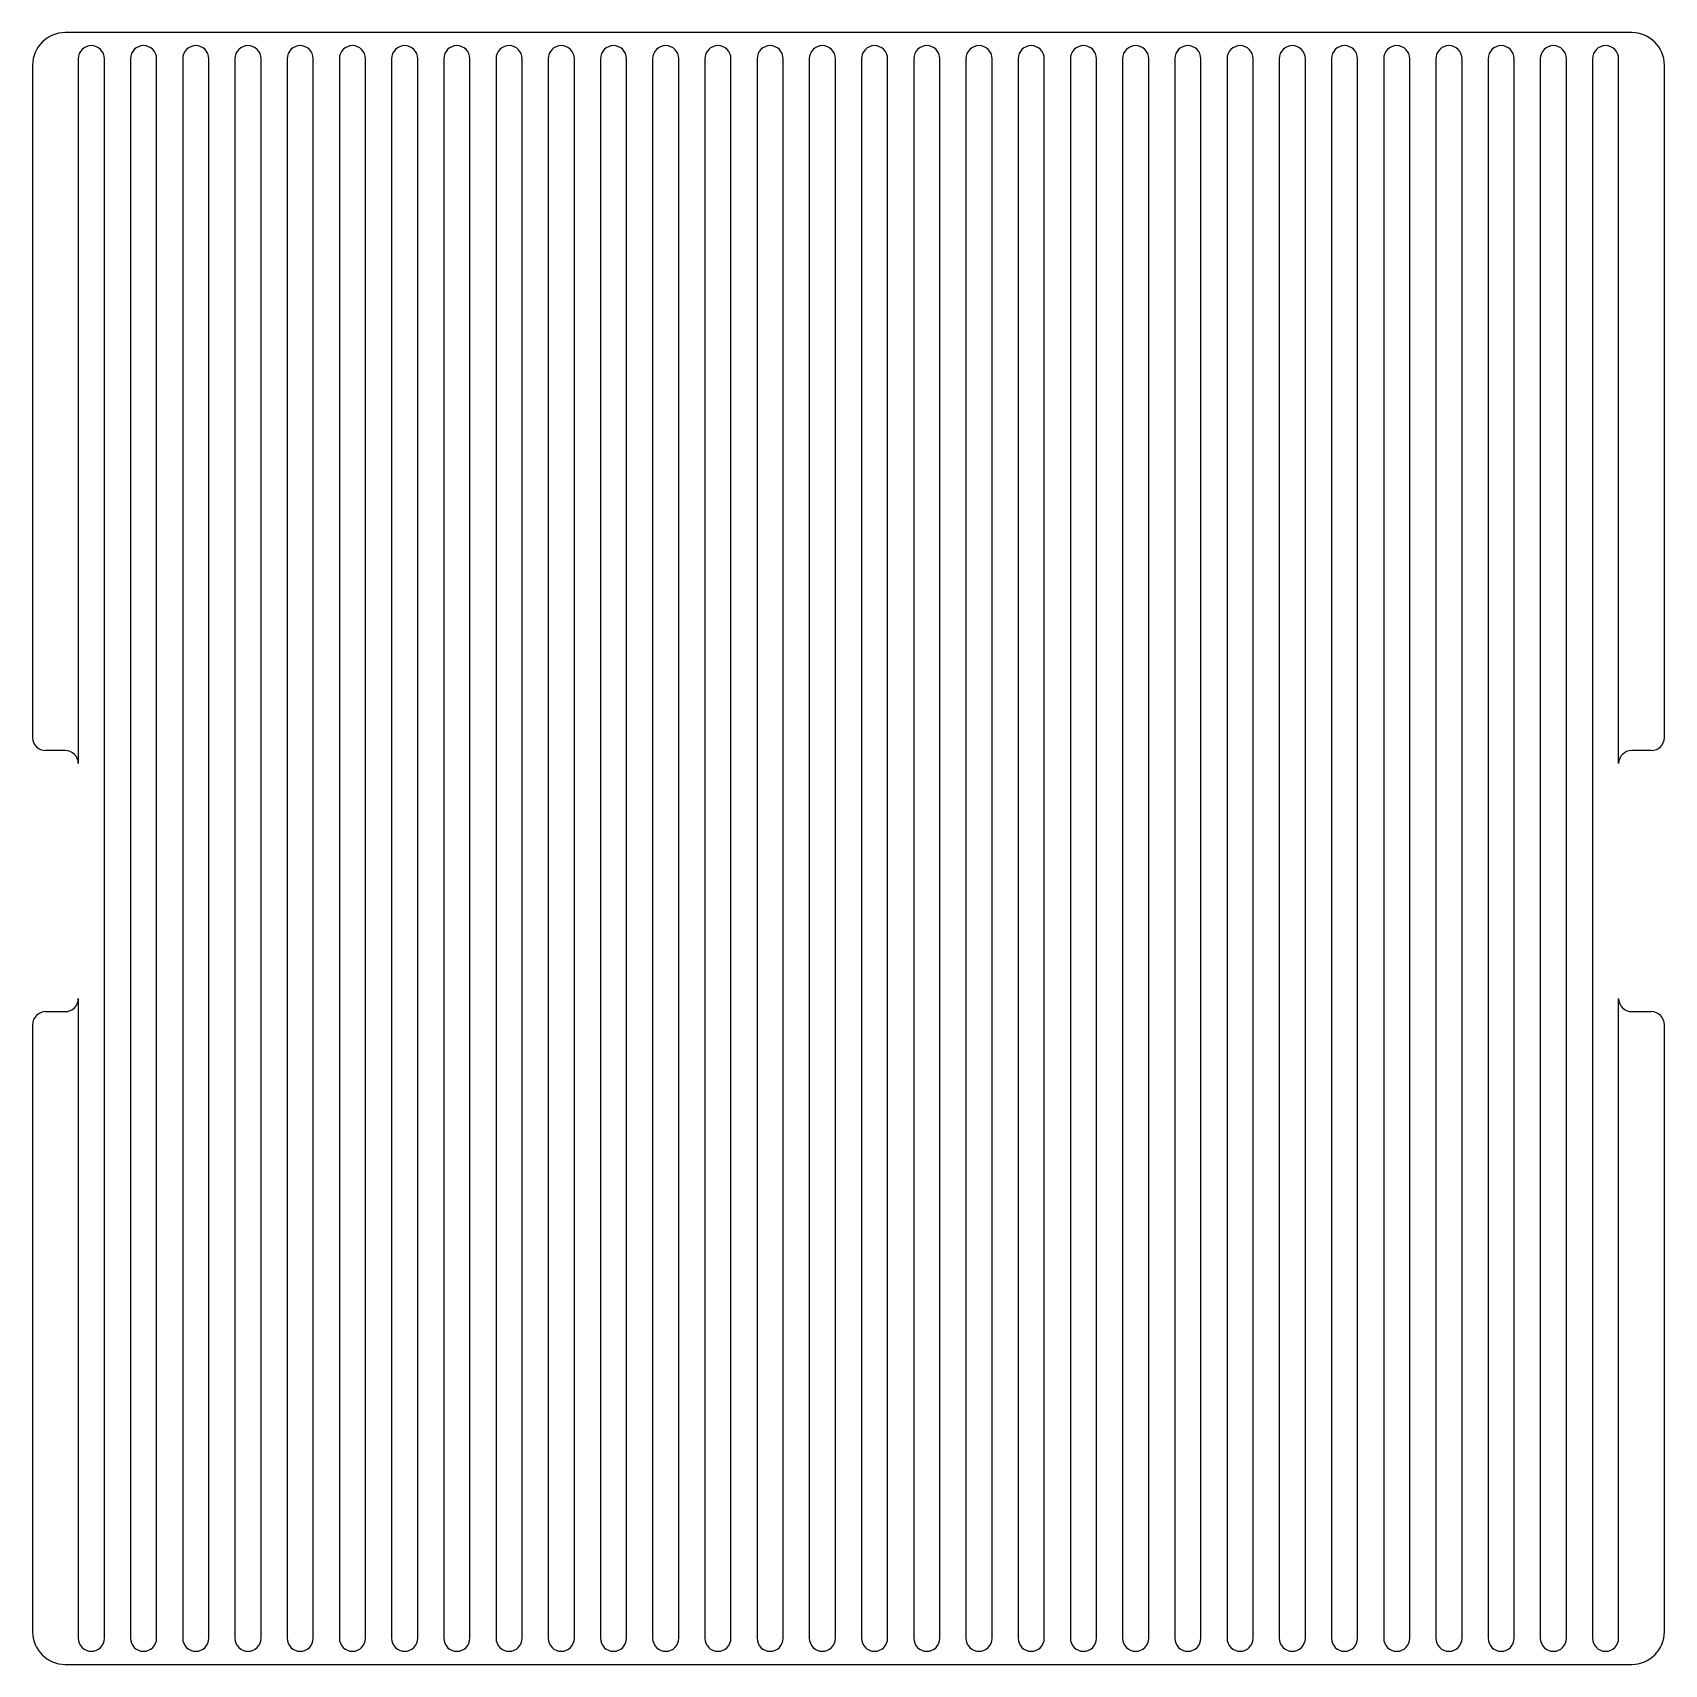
# Model space of a CAD drawing. Header units: millimetres. Extents: x 40 to 290, y -160 to 90.
import ezdxf

# ---------------------------------------------------------------- set-up
doc = ezdxf.new("R2010")
doc.units = ezdxf.units.MM
doc.layers.add('f', color=7, linetype='CONTINUOUS')

msp = doc.modelspace()

# ---------------------------------------------------------------- linework, layer by layer
at = {"layer": 'f'}
for p, q in [((285.19, 90, 376.26), (45.19, 90, 376.26)), ((47.19, 86, 376.26), (47.19, -22, 376.26)), ((51.19, -156, 376.26), (51.19, 86, 376.26)), ((55.19, 86, 376.26), (55.19, -156, 376.26)), ((59.19, -156, 376.26), (59.19, 86, 376.26)), ((63.19, 86, 376.26), (63.19, -156, 376.26)), ((67.19, -156, 376.26), (67.19, 86, 376.26)), ((71.19, 86, 376.26), (71.19, -156, 376.26)), ((75.19, -156, 376.26), (75.19, 86, 376.26)), ((79.19, 86, 376.26), (79.19, -156, 376.26)), ((83.19, -156, 376.26), (83.19, 86, 376.26)), ((87.19, 86, 376.26), (87.19, -156, 376.26)), ((91.19, -156, 376.26), (91.19, 86, 376.26)), ((95.19, 86, 376.26), (95.19, -156, 376.26)), ((99.19, -156, 376.26), (99.19, 86, 376.26)), ((103.19, 86, 376.26), (103.19, -156, 376.26)), ((107.19, -156, 376.26), (107.19, 86, 376.26)), ((111.19, 86, 376.26), (111.19, -156, 376.26)), ((115.19, -156, 376.26), (115.19, 86, 376.26)), ((119.19, 86, 376.26), (119.19, -156, 376.26)), ((123.19, -156, 376.26), (123.19, 86, 376.26)), ((127.19, 86, 376.26), (127.19, -156, 376.26)), ((131.19, -156, 376.26), (131.19, 86, 376.26)), ((135.19, 86, 376.26), (135.19, -156, 376.26)), ((139.19, -156, 376.26), (139.19, 86, 376.26)), ((143.19, 86, 376.26), (143.19, -156, 376.26)), ((147.19, -156, 376.26), (147.19, 86, 376.26)), ((151.19, 86, 376.26), (151.19, -156, 376.26)), ((155.19, -156, 376.26), (155.19, 86, 376.26)), ((159.19, 86, 376.26), (159.19, -156, 376.26)), ((163.19, -156, 376.26), (163.19, 86, 376.26)), ((167.19, 86, 376.26), (167.19, -156, 376.26)), ((171.19, -156, 376.26), (171.19, 86, 376.26)), ((175.19, 86, 376.26), (175.19, -156, 376.26)), ((179.19, -156, 376.26), (179.19, 86, 376.26)), ((183.19, 86, 376.26), (183.19, -156, 376.26)), ((187.19, -156, 376.26), (187.19, 86, 376.26)), ((191.19, 86, 376.26), (191.19, -156, 376.26)), ((195.19, -156, 376.26), (195.19, 86, 376.26)), ((199.19, 86, 376.26), (199.19, -156, 376.26)), ((203.19, -156, 376.26), (203.19, 86, 376.26)), ((207.19, 86, 376.26), (207.19, -156, 376.26)), ((211.19, -156, 376.26), (211.19, 86, 376.26)), ((215.19, 86, 376.26), (215.19, -156, 376.26)), ((219.19, -156, 376.26), (219.19, 86, 376.26)), ((223.19, 86, 376.26), (223.19, -156, 376.26)), ((227.19, -156, 376.26), (227.19, 86, 376.26)), ((231.19, 86, 376.26), (231.19, -156, 376.26)), ((235.19, -156, 376.26), (235.19, 86, 376.26)), ((239.19, 86, 376.26), (239.19, -156, 376.26)), ((243.19, -156, 376.26), (243.19, 86, 376.26)), ((247.19, 86, 376.26), (247.19, -156, 376.26)), ((251.19, -156, 376.26), (251.19, 86, 376.26)), ((255.19, 86, 376.26), (255.19, -156, 376.26)), ((259.19, -156, 376.26), (259.19, 86, 376.26)), ((263.19, 86, 376.26), (263.19, -156, 376.26)), ((267.19, -156, 376.26), (267.19, 86, 376.26)), ((271.19, 86, 376.26), (271.19, -156, 376.26)), ((275.19, -156, 376.26), (275.19, 86, 376.26)), ((279.19, 86, 376.26), (279.19, -156, 376.26)), ((283.19, -22, 376.26), (283.19, 86, 376.26)), ((40.19, 85, 376.26), (40.19, -18, 376.26)), ((290.19, -18, 376.26), (290.19, 85, 376.26)), ((45.19, -20, 376.26), (42.19, -20, 376.26)), ((288.19, -20, 376.26), (285.19, -20, 376.26)), ((47.19, -58, 376.26), (47.19, -156, 376.26)), ((283.19, -156, 376.26), (283.19, -58, 376.26)), ((40.19, -62, 376.26), (40.19, -155, 376.26)), ((42.19, -60, 376.26), (45.19, -60, 376.26)), ((285.19, -60, 376.26), (288.19, -60, 376.26)), ((290.19, -155, 376.26), (290.19, -62, 376.26)), ((45.19, -160, 376.26), (285.19, -160, 376.26))]:
    msp.add_line(p, q, dxfattribs=at)
for centre, radius, start, end in [((45.19, 85, 376.26), 5, 90, 180), ((49.19, 86, 376.26), 2, 0, 180), ((57.19, 86, 376.26), 2, 0, 180), ((65.19, 86, 376.26), 2, 0, 180), ((73.19, 86, 376.26), 2, 0, 180), ((81.19, 86, 376.26), 2, 0, 180), ((89.19, 86, 376.26), 2, 0, 180), ((97.19, 86, 376.26), 2, 0, 180), ((105.19, 86, 376.26), 2, 0, 180), ((113.19, 86, 376.26), 2, 0, 180), ((121.19, 86, 376.26), 2, 0, 180), ((129.19, 86, 376.26), 2, 0, 180), ((137.19, 86, 376.26), 2, 0, 180), ((145.19, 86, 376.26), 2, 0, 180), ((153.19, 86, 376.26), 2, 0, 180), ((161.19, 86, 376.26), 2, 0, 180), ((169.19, 86, 376.26), 2, 0, 180), ((177.19, 86, 376.26), 2, 0, 180), ((185.19, 86, 376.26), 2, 0, 180), ((193.19, 86, 376.26), 2, 0, 180), ((201.19, 86, 376.26), 2, 0, 180), ((209.19, 86, 376.26), 2, 0, 180), ((217.19, 86, 376.26), 2, 0, 180), ((225.19, 86, 376.26), 2, 0, 180), ((233.19, 86, 376.26), 2, 0, 180), ((241.19, 86, 376.26), 2, 0, 180), ((249.19, 86, 376.26), 2, 0, 180), ((257.19, 86, 376.26), 2, 0, 180), ((265.19, 86, 376.26), 2, 0, 180), ((273.19, 86, 376.26), 2, 0, 180), ((281.19, 86, 376.26), 2, 0, 180), ((285.19, 85, 376.26), 5, 0, 90), ((42.19, -18, 376.26), 2, -180, -90), ((288.19, -18, 376.26), 2, -90, 0), ((45.19, -22, 376.26), 2, 0, 90), ((285.19, -22, 376.26), 2, 90, 180), ((45.19, -58, 376.26), 2, -90, 0), ((285.19, -58, 376.26), 2, 180, -90), ((42.19, -62, 376.26), 2, 90, 180), ((288.19, -62, 376.26), 2, 0, 90), ((45.19, -155, 376.26), 5, 180, -90), ((49.19, -156, 376.26), 2, 180, 0), ((57.19, -156, 376.26), 2, 180, 0), ((65.19, -156, 376.26), 2, 180, 0), ((73.19, -156, 376.26), 2, 180, 0), ((81.19, -156, 376.26), 2, 180, 0), ((89.19, -156, 376.26), 2, 180, 0), ((97.19, -156, 376.26), 2, 180, 0), ((105.19, -156, 376.26), 2, 180, 0), ((113.19, -156, 376.26), 2, 180, 0), ((121.19, -156, 376.26), 2, 180, 0), ((129.19, -156, 376.26), 2, 180, 0), ((137.19, -156, 376.26), 2, 180, 0), ((145.19, -156, 376.26), 2, 180, 0), ((153.19, -156, 376.26), 2, 180, 0), ((161.19, -156, 376.26), 2, 180, 0), ((169.19, -156, 376.26), 2, 180, 0), ((177.19, -156, 376.26), 2, 180, 0), ((185.19, -156, 376.26), 2, 180, 0), ((193.19, -156, 376.26), 2, 180, 0), ((201.19, -156, 376.26), 2, 180, 0), ((209.19, -156, 376.26), 2, 180, 0), ((217.19, -156, 376.26), 2, 180, 0), ((225.19, -156, 376.26), 2, 180, 0), ((233.19, -156, 376.26), 2, 180, 0), ((241.19, -156, 376.26), 2, 180, 0), ((249.19, -156, 376.26), 2, 180, 0), ((257.19, -156, 376.26), 2, 180, 0), ((265.19, -156, 376.26), 2, 180, 0), ((273.19, -156, 376.26), 2, 180, 0), ((281.19, -156, 376.26), 2, 180, 0), ((285.19, -155, 376.26), 5, -90, 0)]:
    msp.add_arc(centre, radius, start, end, dxfattribs=at)

doc.saveas('drawing.dxf')
